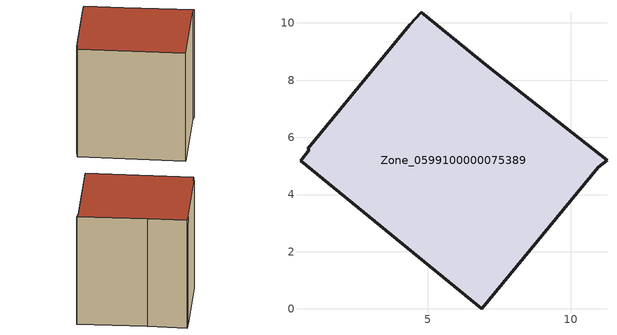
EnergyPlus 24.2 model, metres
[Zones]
Zone_0599100000075389
 floor ground (C_G): 0.85,5.57 0.8,5.61 4.36,9.94 4.77,10.38 7.1,8.47 11.26,5.2 10.95,4.95 6.88,0 0.54,5.18 z0
 wall outside (C_F): 10.95,4.95 11.26,5.2 7.1,8.47 4.77,10.38 4.36,9.94 0.8,5.61 0.85,5.57 0.54,5.18 6.88,0 10.95,4.95 z0:9.21
 roof outside (C_R): 0.8,5.61 0.85,5.57 0.54,5.18 6.88,0 10.95,4.95 11.26,5.2 7.1,8.47 4.77,10.38 4.36,9.94 z9.21
[BUILDING]
Pand.0599100000075389: North Axis=0; Terrain=City; Loads Convergence Tolerance Value=0.04; Temperature Convergence Tolerance Value=0.4; Solar Distribution=FullExterior; Maximum Number of Warmup Days=25; Minimum Number of Warmup Days=1
[Site:Location]
Rotterdam.The.Hague.AP_ZH_NLD Design_Conditions: Latitude=51.96; Longitude=4.45; Time Zone=1; Elevation=-4.5
[SITE:GROUNDTEMPERATURE:BUILDINGSURFACE]
18, 18, 18, 18, 18, 18, 18, 18, 18, 18, 18, 18
[MATERIAL] Thermal Absorptance=0.9; Solar Absorptance=0.7; Visible Absorptance=0.7
Name | Roughness | Thickness | Conductivity | Density | Specific Heat
G.TC.1946-1964 | MediumSmooth | 0.15 | 1 | 540 | 1210
F.TC.1946-1964 | Rough | 0.3 | 0.857143 | 1920 | 840
R.TC.1946-1964 | MediumRough | 0.2 | 0.235294 | 1500 | 1000
[CONSTRUCTION]
C_G: G.TC.1946-1964
C_F: F.TC.1946-1964
C_R: R.TC.1946-1964
[ZONE]
Zone_0599100000075389: Type=1; Multiplier=1; Ceiling Height=Autocalculate; Volume=Autocalculate; Floor Area=autocalculate; Part of Total Floor Area=Yes
[ZONEINFILTRATION:DESIGNFLOWRATE]
Infil_Zone_0599100000075389: Zone or ZoneList or Space or SpaceList=Zone_0599100000075389; Schedule=AlwaysOn; Design Flow Rate Calculation Method=Flow/Area; Flow Rate per Floor Area=0.003; Constant Term Coefficient=1; Temperature Term Coefficient=0; Velocity Term Coefficient=0; Velocity Squared Term Coefficient=0
[HVACTEMPLATE:ZONE:IDEALLOADSAIRSYSTEM]
Zone_0599100000075389: Maximum Heating Supply Air Temperature=50; Minimum Cooling Supply Air Temperature=13; Maximum Heating Supply Air Humidity Ratio=0.0156; Minimum Cooling Supply Air Humidity Ratio=0.0077; Heating Limit=NoLimit; Cooling Limit=NoLimit; Dehumidification Control Type=ConstantSensibleHeatRatio; Cooling Sensible Heat Ratio=0.7; Dehumidification Setpoint=60; Humidification Control Type=None; Humidification Setpoint=30; Outdoor Air Method=None; Outdoor Air Flow Rate per Person=0.00944; Outdoor Air Flow Rate per Zone Floor Area=0; Outdoor Air Flow Rate per Zone=0; Demand Controlled Ventilation Type=None; Outdoor Air Economizer Type=NoEconomizer; Heat Recovery Type=None; Sensible Heat Recovery Effectiveness=0.7; Latent Heat Recovery Effectiveness=0.65
[ZONECONTROL:THERMOSTAT]
ThermostatControl_Zone_0599100000075389: Zone or ZoneList=Zone_0599100000075389; Control Type Schedule=DualSetpointControlType; Control 1=Thermostat_Zone_0599100000075389; Temperature Difference Between Cutout And Setpoint=0
[THERMOSTATSETPOINT:DUALSETPOINT]
Thermostat_Zone_0599100000075389: Heating Setpoint Temperature Schedule=HeatingSetpoint_Zone_0599100000075389; Cooling Setpoint Temperature Schedule=CoolingSetpoint_Zone_0599100000075389
[SCHEDULE:COMPACT]
HeatingSetpoint_Zone_0599100000075389: Through: 12/31, For: AllDays, Until: 24:00, 21
CoolingSetpoint_Zone_0599100000075389: Through: 12/31, For: AllDays, Until: 24:00, 24
DualSetpointControlType: Through: 12/31, For: AllDays, Until: 24:00, 4
AlwaysOn: Through: 12/31, For: AllDays, Until: 24:00, 1
